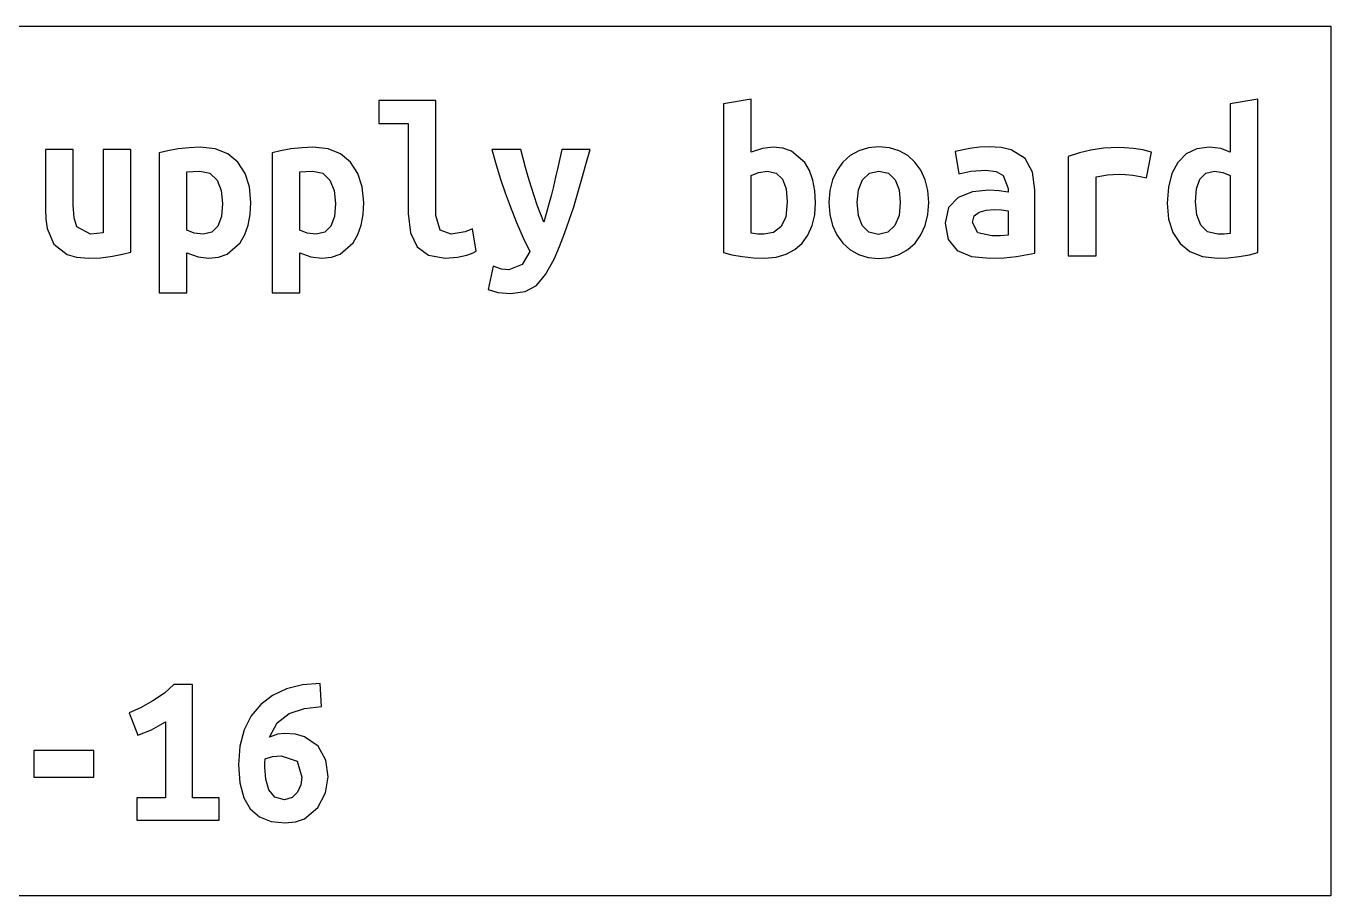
# Model space of a CAD drawing. Extents: x 80 to 221, y -131 to -73.
# Drawn here: x 95.93 to 105.1, y -79.51 to -73.4 of the extents above; entities that cross this region are included whole.
import ezdxf

# ---------------------------------------------------------------- set-up
doc = ezdxf.new("R2010")
doc.units = 0
doc.layers.add('BLACK', color=7, linetype='CONTINUOUS')

msp = doc.modelspace()

# ---------------------------------------------------------------- linework, layer by layer
at = {"layer": 'BLACK', "linetype": 'CONTINUOUS'}
for p, q in [((89.9683, -73.3961), (105.104, -73.3961)), ((105.104, -73.3961), (105.104, -79.5119)), ((98.811, -73.9183), (98.4093, -73.9183)), ((98.4093, -73.9183), (98.4093, -74.0802)), ((98.811, -74.7279), (98.811, -73.9183)), ((101.027, -73.9087), (100.832, -73.9421)), ((100.832, -73.9421), (100.832, -74.9882)), ((101.027, -74.2818), (101.027, -73.9087)), ((104.591, -73.9087), (104.396, -73.9421)), ((104.396, -73.9421), (104.396, -74.2818)), ((104.591, -74.9882), (104.591, -73.9087)), ((98.4093, -74.0802), (98.6157, -74.0802)), ((98.6157, -74.0802), (98.6157, -74.7136)), ((96.2599, -74.2643), (96.0646, -74.2643)), ((96.0646, -74.2643), (96.0646, -74.6803)), ((96.2599, -74.6549), (96.2599, -74.2643)), ((96.6662, -74.2643), (96.4694, -74.2643)), ((96.4694, -74.2643), (96.4694, -74.8501)), ((96.6662, -74.9851), (96.6662, -74.2643)), ((96.9248, -74.2723), (96.8647, -74.2882)), ((96.8647, -74.2882), (96.8647, -75.2724)), ((96.9972, -74.2596), (96.9248, -74.2723)), ((97.0752, -74.2512), (96.9972, -74.2596)), ((97.152, -74.2485), (97.0752, -74.2512)), ((97.2584, -74.2601), (97.152, -74.2485)), ((97.3468, -74.295), (97.2584, -74.2601)), ((97.4171, -74.3532), (97.3468, -74.295)), ((97.7186, -74.2723), (97.6584, -74.2882)), ((97.6584, -74.2882), (97.6584, -75.2724)), ((97.791, -74.2596), (97.7186, -74.2723)), ((97.869, -74.2512), (97.791, -74.2596)), ((97.9458, -74.2485), (97.869, -74.2512)), ((98.0521, -74.2601), (97.9458, -74.2485)), ((98.1405, -74.295), (98.0521, -74.2601)), ((98.2109, -74.3532), (98.1405, -74.295)), ((99.4079, -74.2643), (99.2047, -74.2643)), ((99.2047, -74.2643), (99.234, -74.3708)), ((99.4404, -74.3898), (99.4079, -74.2643)), ((99.6952, -74.2643), (99.6674, -74.3913)), ((99.8952, -74.2643), (99.6952, -74.2643)), ((99.8657, -74.3681), (99.8952, -74.2643)), ((101.106, -74.2556), (101.027, -74.2818)), ((101.183, -74.2485), (101.106, -74.2556)), ((101.251, -74.2554), (101.183, -74.2485)), ((101.311, -74.2763), (101.251, -74.2554)), ((101.404, -74.3556), (101.311, -74.2763)), ((101.724, -74.3068), (101.672, -74.3525)), ((101.784, -74.2731), (101.724, -74.3068)), ((101.852, -74.2522), (101.784, -74.2731)), ((101.926, -74.2453), (101.852, -74.2522)), ((102, -74.2522), (101.926, -74.2453)), ((102.068, -74.2731), (102, -74.2522)), ((102.128, -74.3068), (102.068, -74.2731)), ((102.179, -74.3525), (102.128, -74.3068)), ((102.564, -74.2556), (102.461, -74.2786)), ((102.461, -74.2786), (102.488, -74.4358)), ((102.632, -74.2479), (102.564, -74.2556)), ((102.702, -74.2453), (102.632, -74.2479)), ((102.786, -74.2507), (102.702, -74.2453)), ((102.855, -74.2667), (102.786, -74.2507)), ((102.953, -74.3271), (102.855, -74.2667)), ((103.335, -74.2878), (103.256, -74.3136)), ((103.256, -74.3136), (103.256, -75.0105)), ((103.416, -74.2675), (103.335, -74.2878)), ((103.504, -74.2544), (103.416, -74.2675)), ((103.607, -74.2501), (103.504, -74.2544)), ((103.652, -74.2516), (103.607, -74.2501)), ((103.715, -74.2572), (103.652, -74.2516)), ((103.782, -74.2667), (103.715, -74.2572)), ((103.843, -74.2818), (103.782, -74.2667)), ((103.808, -74.4628), (103.843, -74.2818)), ((104.087, -74.2954), (104.028, -74.354)), ((104.161, -74.2602), (104.087, -74.2954)), ((104.251, -74.2485), (104.161, -74.2602)), ((104.329, -74.2572), (104.251, -74.2485)), ((104.396, -74.2818), (104.329, -74.2572)), ((97.4683, -74.4314), (97.4171, -74.3532)), ((98.262, -74.4314), (98.2109, -74.3532)), ((99.234, -74.3708), (99.265, -74.4725)), ((99.4593, -74.4564), (99.4404, -74.3898)), ((99.6674, -74.3913), (99.6521, -74.4578)), ((99.8373, -74.4699), (99.8657, -74.3681)), ((101.437, -74.4122), (101.404, -74.3556)), ((101.46, -74.4787), (101.437, -74.4122)), ((101.631, -74.4092), (101.599, -74.4763)), ((101.672, -74.3525), (101.631, -74.4092)), ((102.22, -74.4092), (102.179, -74.3525)), ((102.251, -74.4763), (102.22, -74.4092)), ((102.571, -74.4167), (102.678, -74.4088)), ((102.678, -74.4088), (102.751, -74.4181)), ((103.005, -74.4223), (102.953, -74.3271)), ((104.028, -74.354), (103.986, -74.433)), ((97.06, -74.4215), (97.1028, -74.4175)), ((97.06, -74.8311), (97.06, -74.4215)), ((97.1028, -74.4175), (97.1504, -74.4152)), ((97.1504, -74.4152), (97.2211, -74.4312)), ((97.2211, -74.4312), (97.2711, -74.4795)), ((97.2711, -74.4795), (97.3009, -74.5527)), ((97.499, -74.5261), (97.4683, -74.4314)), ((97.8537, -74.4215), (97.8966, -74.4175)), ((97.8537, -74.8311), (97.8537, -74.4215)), ((97.8966, -74.4175), (97.9442, -74.4152)), ((97.9442, -74.4152), (98.0148, -74.4312)), ((98.0148, -74.4312), (98.0648, -74.4795)), ((98.0648, -74.4795), (98.0946, -74.5527)), ((98.2927, -74.5261), (98.262, -74.4314)), ((99.265, -74.4725), (99.2975, -74.5696)), ((99.4793, -74.5231), (99.4593, -74.4564)), ((99.6521, -74.4578), (99.6365, -74.5239)), ((99.8089, -74.5695), (99.8373, -74.4699)), ((101.027, -74.4469), (101.08, -74.4255)), ((101.027, -74.8517), (101.027, -74.4469)), ((101.08, -74.4255), (101.143, -74.4167)), ((101.143, -74.4167), (101.204, -74.4306)), ((101.204, -74.4306), (101.247, -74.4723)), ((101.247, -74.4723), (101.273, -74.5402)), ((101.475, -74.5541), (101.46, -74.4787)), ((101.599, -74.4763), (101.58, -74.5523)), ((101.781, -74.5471), (101.811, -74.4763)), ((101.811, -74.4763), (101.859, -74.4304)), ((101.859, -74.4304), (101.926, -74.4152)), ((101.926, -74.4152), (101.994, -74.4304)), ((101.994, -74.4304), (102.041, -74.4763)), ((102.041, -74.4763), (102.068, -74.5471)), ((102.27, -74.5523), (102.251, -74.4763)), ((102.488, -74.4358), (102.571, -74.4167)), ((102.751, -74.4181), (102.799, -74.4461)), ((102.799, -74.4461), (102.834, -74.539)), ((103.021, -74.5485), (103.005, -74.4223)), ((103.453, -74.4564), (103.534, -74.4414)), ((103.453, -75.0105), (103.453, -74.4564)), ((103.534, -74.4414), (103.615, -74.4374)), ((103.615, -74.4374), (103.658, -74.439)), ((103.658, -74.439), (103.71, -74.4445)), ((103.71, -74.4445), (103.763, -74.4533)), ((103.763, -74.4533), (103.808, -74.4628)), ((103.986, -74.433), (103.961, -74.529)), ((104.159, -74.5402), (104.183, -74.4723)), ((104.183, -74.4723), (104.224, -74.4306)), ((104.224, -74.4306), (104.285, -74.4167)), ((104.285, -74.4167), (104.345, -74.4255)), ((104.345, -74.4255), (104.396, -74.4469)), ((104.396, -74.4469), (104.396, -74.8533)), ((97.3009, -74.5527), (97.3108, -74.6438)), ((97.5092, -74.6374), (97.499, -74.5261)), ((98.0946, -74.5527), (98.1045, -74.6438)), ((98.303, -74.6374), (98.2927, -74.5261)), ((99.2975, -74.5696), (99.3317, -74.662)), ((99.5005, -74.5892), (99.4793, -74.5231)), ((99.523, -74.6541), (99.5005, -74.5892)), ((99.6202, -74.5894), (99.6031, -74.6541)), ((99.6365, -74.5239), (99.6202, -74.5894)), ((99.7793, -74.6668), (99.8089, -74.5695)), ((101.273, -74.5402), (101.281, -74.6326)), ((101.48, -74.6374), (101.475, -74.5541)), ((101.58, -74.5523), (101.573, -74.6358)), ((101.772, -74.6374), (101.781, -74.5471)), ((102.068, -74.5471), (102.076, -74.6374)), ((102.276, -74.6358), (102.27, -74.5523)), ((102.583, -74.562), (102.484, -74.6009)), ((102.699, -74.5501), (102.583, -74.562)), ((102.771, -74.5533), (102.699, -74.5501)), ((102.834, -74.5628), (102.771, -74.5533)), ((102.834, -74.539), (102.834, -74.5628)), ((103.021, -74.993), (103.021, -74.5485)), ((103.961, -74.529), (103.953, -74.6422)), ((104.151, -74.6326), (104.159, -74.5402)), ((96.0646, -74.6803), (96.0678, -74.7533)), ((96.266, -74.7448), (96.2599, -74.6549)), ((97.3108, -74.6438), (97.3024, -74.7352)), ((97.5044, -74.7198), (97.5092, -74.6374)), ((98.1045, -74.6438), (98.0962, -74.7352)), ((98.2982, -74.7198), (98.303, -74.6374)), ((99.3317, -74.662), (99.3782, -74.7776)), ((99.5698, -74.7739), (99.523, -74.6541)), ((99.6031, -74.6541), (99.5698, -74.7739)), ((99.7482, -74.7618), (99.7793, -74.6668)), ((101.281, -74.6326), (101.27, -74.7384)), ((101.474, -74.7221), (101.48, -74.6374)), ((101.573, -74.6358), (101.58, -74.7206)), ((101.781, -74.7279), (101.772, -74.6374)), ((102.076, -74.6374), (102.067, -74.7279)), ((102.27, -74.7206), (102.276, -74.6358)), ((102.416, -74.6723), (102.391, -74.7819)), ((102.484, -74.6009), (102.416, -74.6723)), ((102.68, -74.6906), (102.738, -74.6866)), ((102.738, -74.6866), (102.788, -74.689)), ((103.953, -74.6422), (103.963, -74.7533)), ((104.161, -74.7235), (104.151, -74.6326)), ((96.0678, -74.7533), (96.0773, -74.82)), ((96.2845, -74.8081), (96.266, -74.7448)), ((97.3024, -74.7352), (97.2774, -74.8033)), ((97.4902, -74.7954), (97.5044, -74.7198)), ((98.0962, -74.7352), (98.0712, -74.8033)), ((98.2839, -74.7954), (98.2982, -74.7198)), ((98.6157, -74.7136), (98.6312, -74.8491)), ((98.8411, -74.8311), (98.811, -74.7279)), ((99.3782, -74.7776), (99.4248, -74.8843)), ((99.715, -74.8549), (99.7482, -74.7618)), ((101.27, -74.7384), (101.237, -74.8081)), ((101.456, -74.7985), (101.474, -74.7221)), ((101.58, -74.7206), (101.599, -74.797)), ((101.807, -74.7993), (101.781, -74.7279)), ((102.067, -74.7279), (102.038, -74.7993)), ((102.251, -74.797), (102.27, -74.7206)), ((102.583, -74.7771), (102.596, -74.7311)), ((102.621, -74.8493), (102.583, -74.7771)), ((102.596, -74.7311), (102.63, -74.7041)), ((102.63, -74.7041), (102.68, -74.6906)), ((102.788, -74.689), (102.834, -74.6946)), ((102.834, -74.6946), (102.834, -74.866)), ((103.963, -74.7533), (103.993, -74.8475)), ((104.189, -74.7962), (104.161, -74.7235)), ((96.0773, -74.82), (96.1241, -74.9303)), ((96.3805, -74.8581), (96.2845, -74.8081)), ((96.4694, -74.8501), (96.3805, -74.8581)), ((97.1107, -74.8517), (97.06, -74.8311)), ((97.1743, -74.8597), (97.1107, -74.8517)), ((97.235, -74.8456), (97.1743, -74.8597)), ((97.2774, -74.8033), (97.235, -74.8456)), ((97.4346, -74.9192), (97.4667, -74.8624)), ((97.4667, -74.8624), (97.4902, -74.7954)), ((97.9045, -74.8517), (97.8537, -74.8311)), ((97.968, -74.8597), (97.9045, -74.8517)), ((98.0287, -74.8456), (97.968, -74.8597)), ((98.0712, -74.8033), (98.0287, -74.8456)), ((98.2283, -74.9192), (98.2605, -74.8624)), ((98.2605, -74.8624), (98.2839, -74.7954)), ((98.6312, -74.8491), (98.6776, -74.9478)), ((98.9173, -74.8581), (98.8411, -74.8311)), ((99.0157, -74.8422), (98.9173, -74.8581)), ((99.0681, -74.8216), (99.0157, -74.8422)), ((99.0935, -74.9787), (99.0681, -74.8216)), ((99.6795, -74.9458), (99.715, -74.8549)), ((101.074, -74.8581), (101.027, -74.8517)), ((101.116, -74.8597), (101.074, -74.8581)), ((101.184, -74.8468), (101.116, -74.8597)), ((101.237, -74.8081), (101.184, -74.8468)), ((101.386, -74.9216), (101.426, -74.8654)), ((101.426, -74.8654), (101.456, -74.7985)), ((101.599, -74.797), (101.629, -74.8642)), ((101.629, -74.8642), (101.671, -74.9216)), ((101.854, -74.8458), (101.807, -74.7993)), ((101.922, -74.8612), (101.854, -74.8458)), ((101.989, -74.8458), (101.922, -74.8612)), ((102.038, -74.7993), (101.989, -74.8458)), ((102.18, -74.9216), (102.221, -74.8642)), ((102.221, -74.8642), (102.251, -74.797)), ((102.391, -74.7819), (102.413, -74.897)), ((102.719, -74.8708), (102.621, -74.8493)), ((102.781, -74.87), (102.719, -74.8708)), ((102.834, -74.866), (102.781, -74.87)), ((103.993, -74.8475), (104.043, -74.9247)), ((104.237, -74.8438), (104.189, -74.7962)), ((104.308, -74.8597), (104.237, -74.8438)), ((104.353, -74.8581), (104.308, -74.8597)), ((104.396, -74.8533), (104.353, -74.8581)), ((96.1241, -74.9303), (96.217, -75.0025)), ((97.3425, -74.9994), (97.4346, -74.9192)), ((98.1363, -74.9994), (98.2283, -74.9192)), ((98.6776, -74.9478), (98.7578, -75.0079)), ((99.4248, -74.8843), (99.4714, -74.9819)), ((99.6412, -75.0343), (99.6795, -74.9458)), ((101.335, -74.9666), (101.386, -74.9216)), ((101.671, -74.9216), (101.722, -74.968)), ((102.129, -74.968), (102.18, -74.9216)), ((102.413, -74.897), (102.477, -74.9732)), ((104.043, -74.9247), (104.112, -74.9821)), ((96.217, -75.0025), (96.2841, -75.0216)), ((96.2841, -75.0216), (96.3678, -75.0279)), ((96.3678, -75.0279), (96.4549, -75.0244)), ((96.4549, -75.0244), (96.5353, -75.0136)), ((96.5353, -75.0136), (96.6065, -74.9994)), ((96.6065, -74.9994), (96.6662, -74.9851)), ((97.06, -75.2724), (97.06, -74.9914)), ((97.06, -74.9914), (97.1381, -75.0188)), ((97.1381, -75.0188), (97.2139, -75.0279)), ((97.2139, -75.0279), (97.2826, -75.0208)), ((97.2826, -75.0208), (97.3425, -74.9994)), ((97.8537, -75.2724), (97.8537, -74.9914)), ((97.8537, -74.9914), (97.9319, -75.0188)), ((97.9319, -75.0188), (98.0077, -75.0279)), ((98.0077, -75.0279), (98.0763, -75.0208)), ((98.0763, -75.0208), (98.1363, -74.9994)), ((98.7578, -75.0079), (98.8745, -75.0279)), ((98.8745, -75.0279), (98.9626, -75.0216)), ((98.9626, -75.0216), (99.0284, -75.0065)), ((99.0284, -75.0065), (99.0721, -74.9898)), ((99.0721, -74.9898), (99.0935, -74.9787)), ((99.4714, -74.9819), (99.4158, -75.0724)), ((99.5817, -75.1438), (99.6412, -75.0343)), ((100.832, -74.9882), (100.892, -75.0041)), ((100.892, -75.0041), (100.965, -75.0168)), ((100.965, -75.0168), (101.044, -75.0252)), ((101.044, -75.0252), (101.121, -75.0279)), ((101.121, -75.0279), (101.202, -75.021)), ((101.202, -75.021), (101.273, -75.0002)), ((101.273, -75.0002), (101.335, -74.9666)), ((101.722, -74.968), (101.782, -75.0025)), ((101.782, -75.0025), (101.85, -75.024)), ((101.85, -75.024), (101.926, -75.0311)), ((101.926, -75.0311), (102.001, -75.024)), ((102.001, -75.024), (102.069, -75.0025)), ((102.069, -75.0025), (102.129, -74.968)), ((102.477, -74.9732), (102.576, -75.0152)), ((102.576, -75.0152), (102.705, -75.0279)), ((102.705, -75.0279), (102.805, -75.0248)), ((102.805, -75.0248), (102.894, -75.0152)), ((102.894, -75.0152), (103.021, -74.993)), ((103.256, -75.0105), (103.453, -75.0105)), ((104.112, -74.9821), (104.2, -75.0165)), ((104.2, -75.0165), (104.307, -75.0279)), ((104.307, -75.0279), (104.382, -75.0252)), ((104.382, -75.0252), (104.459, -75.0168)), ((104.459, -75.0168), (104.531, -75.0041)), ((104.531, -75.0041), (104.591, -74.9882)), ((99.2142, -75.0851), (99.1777, -75.2486)), ((99.2705, -75.1049), (99.2142, -75.0851)), ((99.3237, -75.1105), (99.2705, -75.1049)), ((99.4158, -75.0724), (99.3237, -75.1105)), ((99.5166, -75.2192), (99.5817, -75.1438)), ((99.4372, -75.2629), (99.5166, -75.2192)), ((96.8647, -75.2724), (97.06, -75.2724)), ((97.6584, -75.2724), (97.8537, -75.2724)), ((99.1777, -75.2486), (99.2451, -75.2692)), ((99.2451, -75.2692), (99.3348, -75.2772)), ((99.3348, -75.2772), (99.4372, -75.2629)), ((96.9681, -78.0252), (96.9018, -78.0853)), ((97.0976, -78.0252), (96.9681, -78.0252)), ((97.0976, -78.822), (97.0976, -78.0252)), ((97.7603, -78.056), (97.6617, -78.1019)), ((97.8725, -78.0283), (97.7603, -78.056)), ((97.9961, -78.019), (97.8725, -78.0283)), ((98.0069, -78.1808), (97.9961, -78.019)), ((96.8202, -78.1408), (96.7338, -78.1886)), ((96.9018, -78.0853), (96.8202, -78.1408)), ((97.5785, -78.1654), (97.5116, -78.2463)), ((97.6617, -78.1019), (97.5785, -78.1654)), ((96.7338, -78.1886), (96.6537, -78.224)), ((96.6537, -78.224), (96.7154, -78.3812)), ((97.5116, -78.2463), (97.4621, -78.3442)), ((97.6933, -78.2949), (97.7788, -78.2294)), ((97.7788, -78.2294), (97.8867, -78.1932)), ((97.8867, -78.1932), (98.0069, -78.1808)), ((96.7154, -78.3812), (96.8094, -78.3434)), ((96.8094, -78.3434), (96.908, -78.2887)), ((96.908, -78.2887), (96.908, -78.822)), ((97.4621, -78.3442), (97.4315, -78.4587)), ((97.6401, -78.3951), (97.6933, -78.2949)), ((97.6971, -78.3758), (97.6401, -78.3951)), ((97.7465, -78.3689), (97.6971, -78.3758)), ((97.8233, -78.375), (97.7465, -78.3689)), ((97.8875, -78.3935), (97.8233, -78.375)), ((97.9823, -78.4598), (97.8875, -78.3935)), ((96.4056, -78.4906), (95.9833, -78.4906)), ((95.9833, -78.4906), (95.9833, -78.6771)), ((96.4056, -78.6771), (96.4056, -78.4906)), ((97.4315, -78.4587), (97.4213, -78.5893)), ((97.6108, -78.5492), (97.6617, -78.5323)), ((97.6617, -78.5323), (97.7218, -78.5261)), ((97.7218, -78.5261), (97.8343, -78.5654)), ((98.0354, -78.5569), (97.9823, -78.4598)), ((97.4213, -78.5893), (97.4306, -78.7176)), ((97.6077, -78.6062), (97.6085, -78.5769)), ((97.6139, -78.6918), (97.6077, -78.6062)), ((97.6085, -78.5769), (97.6108, -78.5492)), ((97.8343, -78.5654), (97.8667, -78.6771)), ((98.0516, -78.674), (98.0354, -78.5569)), ((95.9833, -78.6771), (96.4056, -78.6771)), ((97.4306, -78.7176), (97.4586, -78.8212)), ((97.6355, -78.765), (97.6139, -78.6918)), ((97.8667, -78.6771), (97.8597, -78.7311)), ((98.0339, -78.7866), (98.0516, -78.674)), ((97.6779, -78.8166), (97.6355, -78.765)), ((97.7449, -78.8359), (97.6779, -78.8166)), ((97.8382, -78.7819), (97.8004, -78.8205)), ((97.8597, -78.7311), (97.8382, -78.7819)), ((97.9792, -78.8914), (98.0339, -78.7866)), ((96.908, -78.822), (96.7076, -78.822)), ((96.7076, -78.822), (96.7076, -78.9792)), ((97.2872, -78.822), (97.0976, -78.822)), ((97.2872, -78.9792), (97.2872, -78.822)), ((97.4586, -78.8212), (97.5053, -78.8998)), ((97.5053, -78.8998), (97.5697, -78.9551)), ((97.8004, -78.8205), (97.7449, -78.8359)), ((97.8852, -78.9692), (97.9792, -78.8914)), ((96.7076, -78.9792), (97.2872, -78.9792)), ((97.5697, -78.9551), (97.6512, -78.9882)), ((97.6512, -78.9882), (97.7495, -78.9993)), ((97.7495, -78.9993), (97.8228, -78.9917)), ((97.8228, -78.9917), (97.8852, -78.9692)), ((105.104, -79.5119), (89.9683, -79.5119))]:
    msp.add_line(p, q, dxfattribs=at)

doc.saveas('drawing.dxf')
